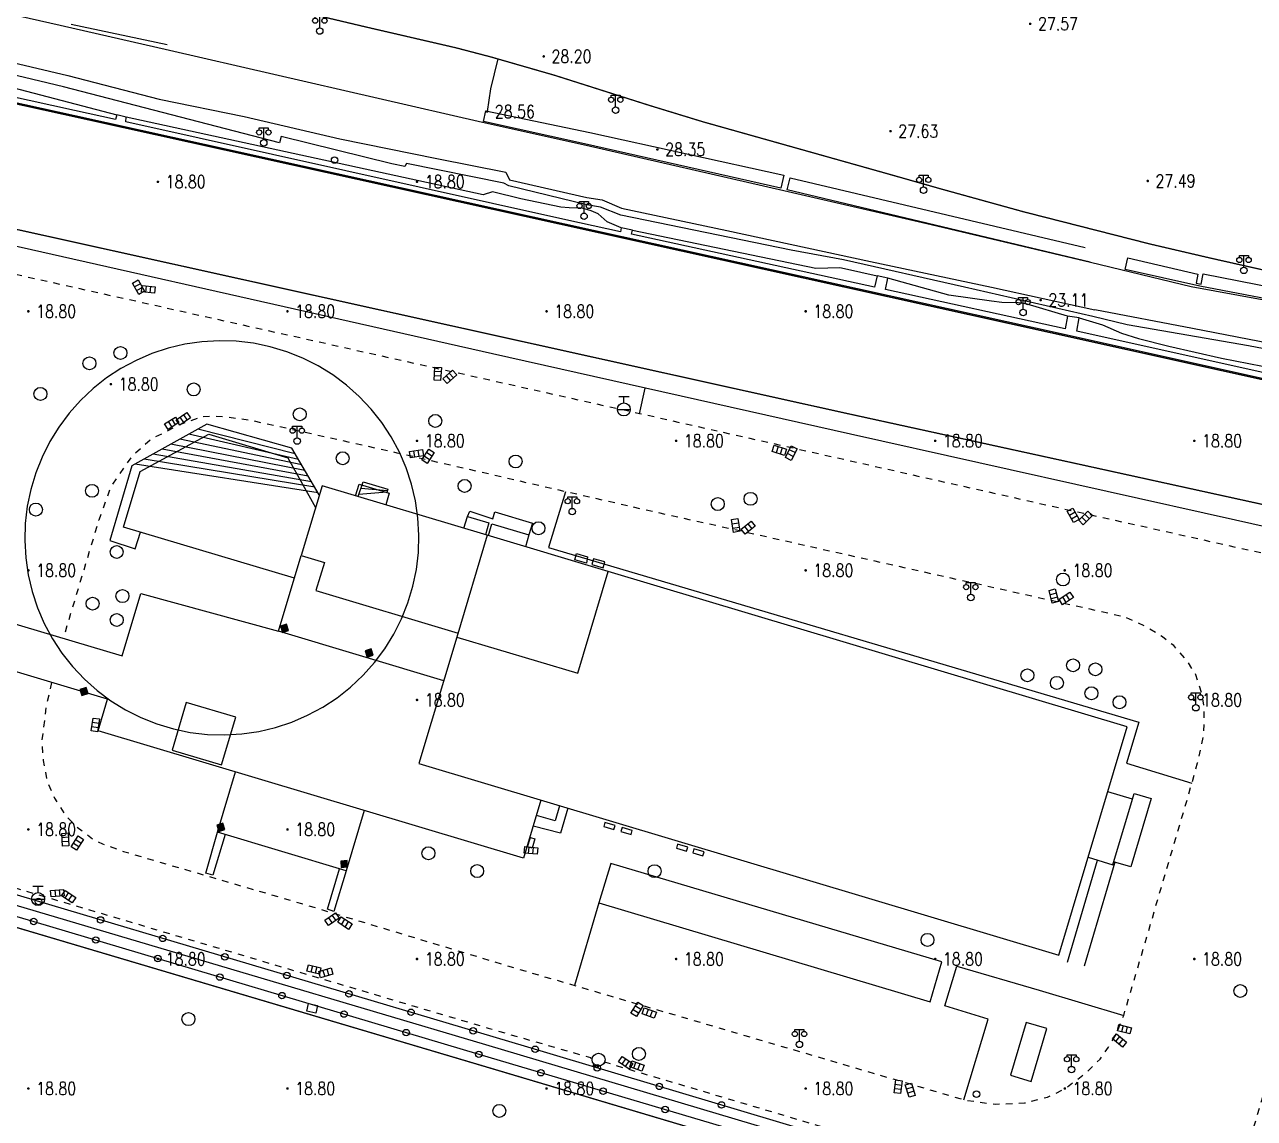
# Model space of a CAD drawing. Extents: x 404846 to 408477, y 3390929 to 3392894.
# Drawn here: x 406131.1 to 406226, y 3392132.1 to 3392216.5 of the extents above; entities that cross this region are included whole.
import ezdxf
from ezdxf.enums import TextEntityAlignment as Align

# ---------------------------------------------------------------- set-up
doc = ezdxf.new("R2010")
doc.units = 0
doc.header["$LTSCALE"] = 0.5
doc.linetypes.add('X6', pattern=[2, 1, -1])
doc.layers.get('0').update_dxf_attribs({"linetype": 'CONTINUOUS'})
doc.layers.add('ASSIST', color=7, linetype='CONTINUOUS', plot=False)
for name, color, linetype in [('DLDW', 11, 'CONTINUOUS'), ('DLSS', 4, 'CONTINUOUS'), ('DMTZ', 3, 'CONTINUOUS'), ('FZTZ', 7, 'CONTINUOUS'), ('GCD', 1, 'CONTINUOUS'), ('GXYZ', 2, 'CONTINUOUS'), ('JMD', 6, 'CONTINUOUS'), ('SXSS', 5, 'CONTINUOUS'), ('ZBTZ', 3, 'CONTINUOUS')]:
    doc.layers.add(name, color=color, linetype=linetype)
doc.styles.add('HZ', font='rs.shx', dxfattribs={"width": 0.8, "bigfont": 'hztxt.shx'})
doc.linetypes.add('10411', pattern='A,2,[150,AAA.SHX,S=1,R=0,X=0,Y=1],2,[151,AAA.SHX,S=1,R=0,X=0,Y=3],1e-11', length=4)
doc.linetypes.add('10422', pattern='A,0.75,[150,AAA.SHX,S=0.5,R=0,X=0,Y=0.5],1.5,[177,AAA.SHX,S=1,R=0,X=0,Y=0.4],0.75', length=3)
doc.linetypes.add('1161', pattern='A,0,[149,AAA.SHX,S=0.15,R=0,X=0,Y=0],-1.6', length=1.6)
doc.linetypes.add('447', pattern='A,8,-1,[148,AAA.SHX,S=1,R=0,X=0,Y=0],-1', length=10)

# ---------------------------------------------------------------- blocks, each defined once
blk = doc.blocks.new('gc097')
for p, q in [((-0.7, 2), (-0.7, 2.3)), ((-0.7, 2.3), (0.7, 2.3)), ((0, 0.5), (0, 2.3)), ((0.7, 2.3), (0.7, 2))]:
    blk.add_line(p, q)
for centre, radius in [((-0.7, 1.6), 0.4), ((0.73, 1.6), 0.4), ((0, 0), 0.5)]:
    blk.add_circle(centre, radius)
blk = doc.blocks.new('GC200')
at = {"linetype": 'Continuous', "const_width": 0.2, "flags": 128}
blk.add_lwpolyline([(-0.1, 0, 1), (0.1, 0, 1)], format="xyb", close=True, dxfattribs=at)
blk = doc.blocks.new('gc170')
at = {"linetype": 'Continuous'}
blk.add_circle((0, 0), 0.5, dxfattribs=at)
blk = doc.blocks.new('gc188')
blk.add_circle((0, 0), 1)
blk = doc.blocks.new('gc041')
for p, q in [((-1, 0.5), (1, 0.5)), ((-1, -0.5), (-1, 0.5)), ((-0.33, 0.5), (-0.33, -0.5)), ((0.33, 0.5), (0.33, -0.5)), ((1, 0.5), (1, -0.5)), ((1, -0.5), (-1, -0.5))]:
    blk.add_line(p, q)
blk = doc.blocks.new('gc133')
for p, q in [((-0.8, 2), (0.8, 2)), ((0, 1), (0, 2)), ((-1, 0), (1, 0))]:
    blk.add_line(p, q)
blk.add_circle((0, 0), 1)
blk = doc.blocks.new('*U31')
at = {"linetype": 'Continuous'}
for points in [[(0, 0), (0.5, 0.5), (-0.5, 0.5)], [(0, 0), (-0.5, 0.5), (-0.5, -0.5)], [(0, 0), (-0.5, -0.5), (0.5, -0.5)], [(0, 0), (0.5, -0.5), (0.5, 0.5)]]:
    blk.add_solid(points, dxfattribs=at)
blk = doc.blocks.new('gc002')
blk.add_lwpolyline([(-0.5, -0.5), (0.5, -0.5), (0.5, 0.5), (-0.5, 0.5), (-0.5, -0.5)])
at = {"linetype": 'Continuous'}
blk.add_blockref('*U31', (0, 0), dxfattribs=at)

msp = doc.modelspace()

# ---------------------------------------------------------------- linework, layer by layer
at = {"layer": 'ASSIST', "linetype": 'Continuous', "flags": 128}
for points, elevation in [([(406153.813, 3392180.199), (406151.7, 3392183.814), (406145.123, 3392185.67), (406139.351, 3392182.443), (406137.656, 3392176.674), (406139.596, 3392176.034), (406140.01, 3392177.332)], 18.905), ([(406156.815, 3392180.074), (406157.202, 3392181.207), (406159.1, 3392180.661), (406159.022, 3392180.401)], 18.96), ([(406165.255, 3392178.547), (406165.424, 3392178.948), (406167.214, 3392178.356), (406167.373, 3392178.906), (406170.266, 3392178.016), (406169.997, 3392177.115)], 19.018), ([(406232.757, 3392118.789), (406169.645, 3392137.658), (406129.565, 3392149.589), (406071.696, 3392166.666)], 18.853), ([(406085.736, 3392160.844), (406131.769, 3392147.274)], 18.755), ([(406216.575, 3392156.705), (406216.712, 3392157.147), (406218.02, 3392156.768), (406216.451, 3392151.488), (406215.131, 3392151.883)], 18.992), ([(406173.009, 3392156.016), (406172.441, 3392154.102), (406170.327, 3392154.635)], 19.292), ([(406131.769, 3392147.274), (406166.131, 3392137.019)], 18.724), ([(406166.131, 3392137.019), (406235.242, 3392116.532), (406238.559, 3392115.699), (406241.642, 3392116.102), (406243.008, 3392116.595), (406245.947, 3392118.69)], 18.88)]:
    msp.add_lwpolyline(points, dxfattribs=dict(at, elevation=elevation))
at = {"layer": 'DLSS', "linetype": 'Continuous', "const_width": 0.1, "flags": 128}
for points, elevation in [([(406157.365, 3392216.342), (406141.798, 3392220.028), (406122.681, 3392224.447), (406109.403, 3392227.51), (406094.768, 3392230.923), (406080.808, 3392234.122), (406053.827, 3392239.956), (406032.486, 3392244.399), (406000.312, 3392251.335), (405984.832, 3392254.842), (405977.32, 3392256.629)], 28.898), ([(406094.182, 3392218.381), (406134.928, 3392209.402), (406172.757, 3392201.036), (406211.284, 3392192.508), (406237.462, 3392186.7), (406252.825, 3392183.338), (406286.498, 3392175.972), (406315.397, 3392169.711), (406318.335, 3392169.023), (406320.069, 3392168.709), (406321.076, 3392168.601), (406322.991, 3392168.474), (406324.827, 3392168.445), (406327.946, 3392168.602), (406329.033, 3392168.688), (406330.984, 3392169.023), (406333.064, 3392169.48), (406335.476, 3392170.176), (406337.002, 3392170.667)], 18.819), ([(406197.717, 3392204.988), (406183.424, 3392209.012), (406179.288, 3392210.278), (406171.996, 3392212.596), (406167.584, 3392213.867), (406167.103, 3392214.006), (406164.392, 3392214.716), (406157.365, 3392216.342)], 28.037), ([(406092.628, 3392209.059), (406133.241, 3392200.086)], 18.903), ([(406253.674, 3392192.107), (406229.165, 3392197.013), (406222.553, 3392198.499), (406217.929, 3392199.578), (406208.178, 3392202.063), (406201.736, 3392203.846), (406197.717, 3392204.988)], 27.383), ([(406133.241, 3392200.086), (406194.415, 3392186.522)], 18.853), ([(405962.124, 3392196.613), (406010.877, 3392182.231), (406056.758, 3392168.605), (406092.932, 3392157.967), (406131.271, 3392146.567)], 18.691), ([(406194.415, 3392186.522), (406211.811, 3392182.718)], 18.842), ([(406211.811, 3392182.718), (406251.915, 3392173.924)], 18.87), ([(406131.271, 3392146.567), (406166.707, 3392136.046)], 18.573), ([(406166.707, 3392136.046), (406209.102, 3392123.422)], 18.552)]:
    msp.add_lwpolyline(points, dxfattribs=dict(at, elevation=elevation))
at = {"layer": 'DLSS', "linetype": 'X6', "flags": 128}
for points, elevation in [([(406257.194, 3392166.734), (406232.147, 3392174.464), (406211.825, 3392178.988), (406178.537, 3392186.474), (406121.01, 3392199.308), (406093.001, 3392205.56), (406058.416, 3392213.24), (406045.013, 3392216.221), (406033.502, 3392218.822)], 18.868), ([(406133.153, 3392165.723), (406132.736, 3392163.913), (406132.4, 3392161.257), (406132.494, 3392159.712), (406132.819, 3392158.04), (406133.37, 3392156.802), (406134.21, 3392155.482), (406135.073, 3392154.607), (406136.344, 3392153.621), (406137.082, 3392153.268), (406138.691, 3392152.686), (406152.448, 3392148.657), (406168.868, 3392143.701), (406203.662, 3392133.486), (406205.988, 3392133.17), (406208.262, 3392133.266), (406210.027, 3392133.712), (406211.297, 3392134.312), (406213.044, 3392135.618), (406214.078, 3392136.648), (406214.745, 3392137.583), (406215.321, 3392138.579), (406215.907, 3392140.004), (406221.172, 3392157.941), (406221.615, 3392159.518), (406222.1, 3392161.727), (406222.126, 3392163.779), (406221.992, 3392164.669), (406221.483, 3392166.318), (406220.776, 3392167.436), (406219.766, 3392168.577), (406218.9, 3392169.243), (406217.603, 3392170.037), (406216.025, 3392170.764), (406214.786, 3392171.047), (406177.672, 3392179.341), (406159.829, 3392183.439), (406148.666, 3392185.926), (406146.763, 3392186.198), (406145.671, 3392186.271), (406144.75, 3392186.234), (406143.037, 3392185.614), (406140.869, 3392184.523), (406139.313, 3392183.132), (406137.744, 3392180.895), (406136.788, 3392178.249), (406134.04, 3392169.129)], 18.949), ([(406055.04, 3392172.216), (406060.618, 3392170.619), (406060.796, 3392170.085), (406060.985, 3392169.945), (406061.188, 3392169.897), (406061.483, 3392169.971), (406061.694, 3392170.263), (406126.44, 3392151.074), (406127.843, 3392150.615), (406166.856, 3392139.042), (406174.754, 3392136.763), (406174.891, 3392136.226), (406175.131, 3392136.084), (406175.408, 3392136.059), (406175.603, 3392136.099), (406175.909, 3392136.402), (406206.394, 3392127.344), (406223.304, 3392122.36), (406227.496, 3392136.638), (406234.773, 3392134.505), (406236.258, 3392134.046), (406250.889, 3392129.777)], 18.843)]:
    msp.add_lwpolyline(points, dxfattribs=dict(at, elevation=elevation))
at = {"layer": 'DMTZ', "linetype": '10411', "flags": 128}
for points, elevation in [([(406133.806, 3392216.44), (406114.313, 3392220.875), (406099.562, 3392224.372)], 28.226), ([(406134.066, 3392211.719), (406120.723, 3392214.893), (406120.65, 3392215.319), (406120.492, 3392215.403), (406105.799, 3392218.508), (406105.091, 3392218.518), (406105.011, 3392218.221), (406094.948, 3392220.267)], 24.028), ([(406174.416, 3392207.186), (406166.42, 3392208.969), (406142.247, 3392214.52), (406133.806, 3392216.44)], 27.889), ([(406174.454, 3392202.606), (406168.455, 3392204.058), (406168.058, 3392204.278), (406160.535, 3392205.803), (406160.414, 3392205.57), (406159.426, 3392205.773), (406150.882, 3392207.867), (406150.742, 3392207.394), (406134.066, 3392211.719)], 23.646), ([(406213.351, 3392198.15), (406201.055, 3392201.063), (406189.666, 3392203.669), (406174.416, 3392207.186)], 27.34), ([(406213.525, 3392193.99), (406203.61, 3392196.239), (406194.289, 3392198.347), (406190.231, 3392199.109), (406177.097, 3392201.792), (406175.51, 3392202.423), (406174.454, 3392202.606)], 22.953), ([(406252.825, 3392190.467), (406241.361, 3392192.528), (406230.242, 3392194.586), (406221.103, 3392196.273), (406213.351, 3392198.15)], 26.57), ([(406252.188, 3392186.448), (406238.443, 3392189.241), (406225.538, 3392191.726), (406216.184, 3392193.34), (406213.525, 3392193.99)], 23.279)]:
    msp.add_lwpolyline(points, dxfattribs=dict(at, elevation=elevation))
at = {"layer": 'DMTZ', "linetype": '10422', "flags": 128}
for points, elevation in [([(406142.067, 3392214.965), (406134.659, 3392216.517)], 28.519), ([(406174.281, 3392207.303), (406166.492, 3392209.029), (406166.666, 3392209.863), (406174.707, 3392208.196)], 28.398), ([(406174.707, 3392208.196), (406189.666, 3392204.878), (406189.433, 3392203.883), (406174.281, 3392207.303)], 28.2), ([(406213.327, 3392198.171), (406189.93, 3392203.762), (406190.164, 3392204.69), (406212.937, 3392199.299)], 27.926), ([(406253.816, 3392190.476), (406243.864, 3392192.211), (406231.748, 3392194.407), (406221.775, 3392196.312), (406216.024, 3392197.599), (406216.224, 3392198.505), (406221.642, 3392197.252), (406221.488, 3392196.541), (406221.891, 3392196.484), (406222.052, 3392197.262), (406227.549, 3392196.183), (406234.592, 3392194.92), (406241.718, 3392193.63), (406241.568, 3392192.848), (406242.311, 3392192.718), (406242.461, 3392193.536), (406245.83, 3392192.906)], 27.219), ([(406146.557, 3392153.987), (406145.597, 3392150.846), (406145.048, 3392150.997), (406145.945, 3392154.17)], 19.812), ([(406155.889, 3392151.193), (406154.947, 3392148.038), (406154.436, 3392148.22), (406155.375, 3392151.347)], 19.656), ([(406211.579, 3392144.141), (406213.896, 3392152.006)], 19.337), ([(406215.225, 3392151.855), (406212.867, 3392143.835)], 19.402)]:
    msp.add_lwpolyline(points, dxfattribs=dict(at, elevation=elevation))
at = {"layer": 'FZTZ', "linetype": 'Continuous', "flags": 128}
for points, elevation in [([(406174.428, 3392174.932), (406173.531, 3392175.201), (406173.674, 3392175.677), (406174.528, 3392175.422), (406174.428, 3392174.932)], 20.732), ([(406175.843, 3392175.034), (406174.971, 3392175.281), (406174.843, 3392174.827), (406175.715, 3392174.581), (406175.843, 3392175.034)], 20.732), ([(406176.648, 3392154.69), (406175.863, 3392154.923), (406175.772, 3392154.613), (406176.557, 3392154.381), (406176.648, 3392154.69)], 19.969), ([(406177.977, 3392154.298), (406177.192, 3392154.53), (406177.101, 3392154.221), (406177.886, 3392153.989), (406177.977, 3392154.298)], 19.969), ([(406170.239, 3392152.928), (406169.899, 3392153.03), (406170.117, 3392153.759), (406170.457, 3392153.657), (406170.239, 3392152.928)], 19.949), ([(406182.255, 3392153.017), (406181.47, 3392153.249), (406181.379, 3392152.939), (406182.164, 3392152.707), (406182.255, 3392153.017)], 19.969), ([(406183.519, 3392152.649), (406182.735, 3392152.881), (406182.643, 3392152.572), (406183.428, 3392152.339), (406183.519, 3392152.649)], 19.969), ([(406152.991, 3392140.941), (406153.666, 3392140.799), (406153.54, 3392140.201), (406152.866, 3392140.343), (406152.991, 3392140.941)], 18.759)]:
    msp.add_lwpolyline(points, close=True, dxfattribs=dict(at, elevation=elevation))
at = {"layer": 'JMD', "linetype": 'Continuous'}
for p, q in [((406145.123, 3392185.67), (406139.351, 3392182.443)), ((406151.7, 3392183.814), (406145.123, 3392185.67)), ((406152.457, 3392182.519), (406143.055, 3392184.514)), ((406152.205, 3392182.951), (406143.745, 3392184.899)), ((406151.952, 3392183.382), (406144.434, 3392185.285)), ((406152.962, 3392181.656), (406141.677, 3392183.743)), ((406152.709, 3392182.087), (406142.366, 3392184.129)), ((406153.813, 3392180.199), (406151.7, 3392183.814)), ((406153.466, 3392180.792), (406140.298, 3392182.973)), ((406153.214, 3392181.224), (406140.988, 3392183.358)), ((406153.719, 3392180.361), (406139.609, 3392182.587)), ((406156.815, 3392180.074), (406157.202, 3392181.207)), ((406157.04, 3392180.734), (406159.067, 3392180.552)), ((406157.202, 3392181.207), (406159.1, 3392180.661)), ((406156.879, 3392180.261), (406159.035, 3392180.444)), ((406159.1, 3392180.661), (406159.022, 3392180.401)), ((406165.255, 3392178.547), (406165.424, 3392178.948)), ((406165.424, 3392178.948), (406167.214, 3392178.356)), ((406167.214, 3392178.356), (406167.373, 3392178.906)), ((406216.575, 3392156.705), (406216.712, 3392157.147)), ((406216.712, 3392157.147), (406218.02, 3392156.768)), ((406218.02, 3392156.768), (406216.451, 3392151.488))]:
    msp.add_line(p, q, dxfattribs=at)
at = {"layer": 'JMD', "linetype": '447', "flags": 128}
for points, elevation in [([(406279.319, 3392166.083), (406268.136, 3392168.48), (406224.534, 3392178.252), (406194.827, 3392184.896), (406167.173, 3392191.092), (406117.894, 3392202.216), (406076.735, 3392211.423), (406039.771, 3392219.706), (406012.117, 3392225.852), (405992.292, 3392230.289)], 21.866), ([(406057.309, 3392170.192), (406131.95, 3392148.079)], 21.653), ([(406131.95, 3392148.079), (406166.638, 3392137.783)], 21.737), ([(406166.638, 3392137.783), (406206.595, 3392125.862)], 21.76)]:
    msp.add_lwpolyline(points, dxfattribs=dict(at, elevation=elevation))
at = {"layer": 'JMD', "linetype": 'Continuous', "flags": 128}
for points, elevation in [([(406143.856, 3392161.87), (406145.174, 3392161.715), (406146.501, 3392161.675), (406147.826, 3392161.751), (406149.14, 3392161.942), (406150.432, 3392162.247), (406151.692, 3392162.664), (406152.912, 3392163.189), (406154.081, 3392163.818), (406155.19, 3392164.546), (406156.232, 3392165.369), (406157.199, 3392166.279), (406158.082, 3392167.27), (406158.876, 3392168.334), (406159.573, 3392169.463), (406160.17, 3392170.649), (406160.661, 3392171.882), (406161.043, 3392173.154), (406161.313, 3392174.453), (406161.468, 3392175.772), (406161.507, 3392177.099), (406161.431, 3392178.424), (406161.24, 3392179.738), (406160.935, 3392181.03), (406160.518, 3392182.29), (406159.994, 3392183.509), (406159.365, 3392184.678), (406158.636, 3392185.788), (406157.814, 3392186.83), (406156.903, 3392187.796), (406155.912, 3392188.68), (406154.848, 3392189.473), (406153.719, 3392190.171), (406152.533, 3392190.768), (406151.3, 3392191.259), (406150.029, 3392191.641), (406148.729, 3392191.91), (406147.41, 3392192.065), (406146.084, 3392192.105), (406144.758, 3392192.029), (406143.445, 3392191.838), (406142.153, 3392191.532), (406140.892, 3392191.116), (406139.673, 3392190.591), (406138.504, 3392189.962), (406137.394, 3392189.234), (406136.352, 3392188.411), (406135.386, 3392187.501), (406134.503, 3392186.51), (406133.709, 3392185.446), (406133.011, 3392184.317), (406132.415, 3392183.131), (406131.924, 3392181.898), (406131.542, 3392180.626), (406131.272, 3392179.326), (406131.117, 3392178.008), (406131.077, 3392176.681), (406131.153, 3392175.356), (406131.345, 3392174.042), (406131.65, 3392172.75), (406132.066, 3392171.49), (406132.591, 3392170.271), (406133.22, 3392169.102), (406133.949, 3392167.992), (406134.771, 3392166.95), (406135.681, 3392165.984), (406136.672, 3392165.1), (406137.736, 3392164.307), (406138.866, 3392163.609), (406140.051, 3392163.012), (406141.285, 3392162.521), (406142.556, 3392162.139), (406143.856, 3392161.87)], 91.257), ([(406176.119, 3392174.294), (406166.784, 3392177.089), (406164.431, 3392169.234), (406173.767, 3392166.438), (406176.119, 3392174.294)], 47.541), ([(406146.279, 3392159.378), (406147.36, 3392163.038), (406143.529, 3392164.17), (406142.448, 3392160.51), (406146.279, 3392159.378)], 30.604), ([(406208.774, 3392134.93), (406209.978, 3392139.01), (406208.377, 3392139.483), (406207.173, 3392135.403), (406208.774, 3392134.93)], 20.042)]:
    msp.add_lwpolyline(points, close=True, dxfattribs=dict(at, elevation=elevation))
for points, elevation in [([(406151.889, 3392173.775), (406138.697, 3392177.725), (406139.981, 3392182.016), (406145.286, 3392184.886), (406151.375, 3392183.062), (406153.525, 3392179.239)], 22.523), ([(406166.784, 3392177.089), (406154.026, 3392180.91), (406152.416, 3392175.534), (406154.21, 3392174.997), (406153.56, 3392172.828), (406164.524, 3392169.545)], 43.626), ([(406156.621, 3392180.132), (406156.893, 3392181.039), (406159.214, 3392180.344), (406158.942, 3392179.437)], 22.155), ([(406164.98, 3392177.63), (406165.255, 3392178.547), (406166.908, 3392178.052), (406166.633, 3392177.135)], 22.155), ([(406166.867, 3392177.065), (406167.138, 3392177.971), (406169.997, 3392177.115), (406169.725, 3392176.209)], 22.155), ([(406163.421, 3392165.86), (406150.663, 3392169.68), (406152.416, 3392175.534)], 43.99), ([(406164.431, 3392169.234), (406161.505, 3392159.461), (406210.895, 3392144.672), (406216.174, 3392162.3), (406176.119, 3392174.294)], 44.252), ([(406125.596, 3392171.207), (406125.715, 3392171.606), (406138.603, 3392167.771), (406140.028, 3392172.589), (406150.663, 3392169.68)], 29.342), ([(406170.928, 3392156.64), (406169.587, 3392152.164), (406136.738, 3392162.001), (406137.466, 3392164.432), (406123.724, 3392168.546)], 29.257), ([(406157.283, 3392155.849), (406155.889, 3392151.193), (406145.945, 3392154.17), (406147.339, 3392158.826)], 28.056), ([(406213.158, 3392152.227), (406215.063, 3392151.657), (406216.575, 3392156.705), (406214.67, 3392157.276)], 23.703), ([(406172.363, 3392156.21), (406172.011, 3392155.033), (406170.575, 3392155.463)], 23.869)]:
    msp.add_lwpolyline(points, dxfattribs=dict(at, elevation=elevation))
at = {"layer": 'SXSS', "linetype": 'Continuous', "flags": 128}
for points, elevation in [([(406172.845, 3392201.435), (406138.871, 3392209.011), (406138.92, 3392209.359), (406138.176, 3392209.551), (406138.093, 3392209.184), (406134.924, 3392209.891), (406119.149, 3392213.356), (406119.387, 3392214.63), (406118.657, 3392214.821), (406118.308, 3392213.541), (406099.726, 3392217.623), (406099.815, 3392218.103), (406099.101, 3392218.25), (406098.985, 3392217.786), (406094.138, 3392218.851)], 18.528), ([(406094.203, 3392218.478), (406134.95, 3392209.5), (406172.778, 3392201.134), (406211.306, 3392192.606), (406237.483, 3392186.798), (406252.847, 3392183.435), (406286.519, 3392176.07), (406315.419, 3392169.809), (406318.355, 3392169.121), (406320.083, 3392168.808), (406321.085, 3392168.701), (406322.995, 3392168.574), (406324.826, 3392168.545), (406327.94, 3392168.702), (406329.02, 3392168.788), (406330.964, 3392169.121), (406333.04, 3392169.577), (406335.447, 3392170.272), (406336.971, 3392170.762)], 18.819), ([(406252.731, 3392183.863), (406251.847, 3392184.059), (406251.978, 3392184.792), (406251.211, 3392184.928), (406251.05, 3392184.236), (406232.391, 3392188.374), (406232.522, 3392189.303), (406231.78, 3392189.458), (406231.601, 3392188.55), (406212.282, 3392192.835), (406212.466, 3392193.87), (406211.58, 3392194.013), (406211.398, 3392193.031), (406197.521, 3392196.056), (406197.707, 3392196.941), (406196.89, 3392197.115), (406196.665, 3392196.242), (406177.924, 3392200.328), (406177.988, 3392200.648), (406177.127, 3392200.822), (406177.053, 3392200.518), (406172.845, 3392201.435)], 18.539)]:
    msp.add_lwpolyline(points, dxfattribs=dict(at, elevation=elevation))
at = {"layer": 'ZBTZ', "linetype": '1161', "flags": 128}
for points, elevation in [([(406045.651, 3392241.917), (406044.531, 3392239.951), (406044.156, 3392238.815), (406044.345, 3392236.043), (406044.168, 3392235.131), (406043.952, 3392233.734), (406044.003, 3392232.985), (406044.534, 3392232.729), (406046.044, 3392232.275), (406048.532, 3392231.771), (406056.039, 3392230.714), (406058.849, 3392230.088), (406063.478, 3392228.874), (406073.256, 3392226.191), (406081.019, 3392224.352), (406086.718, 3392223.137), (406087.81, 3392222.923), (406088.209, 3392222.831), (406091.791, 3392222.014), (406092.051, 3392221.946), (406098.178, 3392220.5), (406105.118, 3392219.16), (406106.096, 3392219.24), (406112.063, 3392218.087), (406120.71, 3392216.147), (406120.853, 3392215.718), (406124.913, 3392214.836), (406134.404, 3392212.576), (406141.445, 3392210.75), (406148.017, 3392209.421), (406155.409, 3392207.686), (406162.889, 3392206.176), (406168.218, 3392205.126), (406168.492, 3392204.53), (406174.478, 3392203.168), (406175.654, 3392202.998), (406177.133, 3392202.339), (406185.264, 3392200.627), (406196.359, 3392198.221), (406205.715, 3392196.256), (406213.677, 3392194.502)], 24.188), ([(406119.387, 3392214.63), (406120.912, 3392213.967), (406128.543, 3392212.063), (406138.176, 3392209.551)], 18.491), ([(406167.584, 3392213.867), (406167.022, 3392211.545), (406166.767, 3392209.803)], 28.126), ([(406177.127, 3392200.822), (406176.028, 3392201.277), (406175.342, 3392201.901), (406174.79, 3392202.138), (406174.095, 3392202.336), (406173.106, 3392202.373), (406172.461, 3392202.41), (406169.369, 3392203.072), (406167.18, 3392203.595), (406166.471, 3392203.378), (406138.92, 3392209.359)], 18.619), ([(406177.988, 3392200.648), (406192.152, 3392197.703), (406194.007, 3392197.76), (406194.361, 3392197.695), (406196.89, 3392197.115)], 18.5), ([(406211.58, 3392194.013), (406208.445, 3392194.938), (406207.768, 3392195.027), (406206.504, 3392195.071), (406205.707, 3392195.172), (406202.404, 3392195.639), (406197.707, 3392196.941)], 18.513), ([(406292.895, 3392178.297), (406270.172, 3392183.163), (406252.832, 3392186.786), (406248.381, 3392187.662), (406231.572, 3392191.045), (406221.227, 3392193.041), (406213.677, 3392194.502)], 23.33), ([(406212.466, 3392193.87), (406214.258, 3392193.346), (406215.735, 3392192.702), (406217.045, 3392192.276), (406219.387, 3392191.686), (406223.447, 3392190.755), (406227.666, 3392189.931), (406231.78, 3392189.458)], 18.557), ([(406178.537, 3392186.474), (406178.975, 3392188.448)], 18.854), ([(406172.825, 3392180.454), (406171.515, 3392176.142), (406217.08, 3392162.65), (406216.125, 3392159.487), (406221.172, 3392157.941)], 18.904), ([(406200.973, 3392141.062), (406201.861, 3392144.147), (406176.315, 3392151.757), (406175.395, 3392148.721), (406173.513, 3392142.337)], 18.949), ([(406175.395, 3392148.721), (406200.973, 3392141.062)], 18.999), ([(406203.573, 3392133.512), (406205.44, 3392139.741), (406202.093, 3392140.763), (406203.036, 3392143.829), (406209.376, 3392141.984)], 18.774), ([(406209.376, 3392141.984), (406215.907, 3392140.004)], 18.879)]:
    msp.add_lwpolyline(points, dxfattribs=dict(at, elevation=elevation))

# ---------------------------------------------------------------- block references
at = {"layer": 'DLDW', "linetype": 'Continuous', "xscale": 0.5, "yscale": 0.5}
for p in [(406153.849, 3392216.017, 31.281), (406176.689, 3392209.907, 27.996), (406149.527, 3392207.386, 18.254), (406200.463, 3392203.729, 27.921), (406174.251, 3392201.714, 18.998), (406225.184, 3392197.539, 27.576), (406208.138, 3392194.291, 18.901), (406152.109, 3392184.364, 18.838), (406173.34, 3392178.916, 18.91), (406204.102, 3392172.29, 18.818), (406221.47, 3392163.775, 19.068), (406190.875, 3392137.787, 19.031), (406211.882, 3392135.84, 19.146)]:
    msp.add_blockref('gc097', p, dxfattribs=at)
at = {"layer": 'GCD', "linetype": 'Continuous'}
ref = msp.add_blockref('GC200', (406208.693, 3392216.575, 27.569), dxfattribs=dict(at, xscale=0.5, yscale=0.5, zscale=0.5))
ref.add_attrib('height', '27.57', dxfattribs={"linetype": 'Continuous', "height": 1, "style": 'HZ', "width": 0.8}).set_placement((406209.293, 3392216.575, 27.569), align=Align.MIDDLE_LEFT)
ref = msp.add_blockref('GC200', (406171.141, 3392214.058, 28.203), dxfattribs=dict(at, xscale=0.5, yscale=0.5, zscale=0.5))
ref.add_attrib('height', '28.20', dxfattribs={"linetype": 'Continuous', "height": 1, "style": 'HZ', "width": 0.8}).set_placement((406171.741, 3392214.058, 28.203), align=Align.MIDDLE_LEFT)
ref = msp.add_blockref('GC200', (406166.767, 3392209.803, 28.557), dxfattribs=dict(at, xscale=0.5, yscale=0.5, zscale=0.5))
ref.add_attrib('height', '28.56', dxfattribs={"linetype": 'Continuous', "height": 1, "style": 'HZ', "width": 0.8}).set_placement((406167.367, 3392209.803, 28.557), align=Align.MIDDLE_LEFT)
ref = msp.add_blockref('GC200', (406197.911, 3392208.287, 27.634), dxfattribs=dict(at, xscale=0.5, yscale=0.5, zscale=0.5))
ref.add_attrib('height', '27.63', dxfattribs={"linetype": 'Continuous', "height": 1, "style": 'HZ', "width": 0.8}).set_placement((406198.511, 3392208.287, 27.634), align=Align.MIDDLE_LEFT)
ref = msp.add_blockref('GC200', (406179.913, 3392206.874, 28.346), dxfattribs=dict(at, xscale=0.5, yscale=0.5, zscale=0.5))
ref.add_attrib('height', '28.35', dxfattribs={"linetype": 'Continuous', "height": 1, "style": 'HZ', "width": 0.8}).set_placement((406180.513, 3392206.874, 28.346), align=Align.MIDDLE_LEFT)
ref = msp.add_blockref('GC200', (406141.358, 3392204.379, 18.8), dxfattribs=dict(at, xscale=0.5, yscale=0.5, zscale=0.5))
ref.add_attrib('height', '18.80', dxfattribs={"linetype": 'Continuous', "height": 1, "style": 'HZ', "width": 0.8}).set_placement((406141.958, 3392204.379, 18.8), align=Align.MIDDLE_LEFT)
ref = msp.add_blockref('GC200', (406161.358, 3392204.379, 18.8), dxfattribs=dict(at, xscale=0.5, yscale=0.5, zscale=0.5))
ref.add_attrib('height', '18.80', dxfattribs={"linetype": 'Continuous', "height": 1, "style": 'HZ', "width": 0.8}).set_placement((406161.958, 3392204.379, 18.8), align=Align.MIDDLE_LEFT)
ref = msp.add_blockref('GC200', (406217.765, 3392204.445, 27.487), dxfattribs=dict(at, xscale=0.5, yscale=0.5, zscale=0.5))
ref.add_attrib('height', '27.49', dxfattribs={"linetype": 'Continuous', "height": 1, "style": 'HZ', "width": 0.8}).set_placement((406218.365, 3392204.445, 27.487), align=Align.MIDDLE_LEFT)
ref = msp.add_blockref('GC200', (406209.497, 3392195.244, 23.109), dxfattribs=dict(at, xscale=0.5, yscale=0.5, zscale=0.5))
ref.add_attrib('height', '23.11', dxfattribs={"linetype": 'Continuous', "height": 1, "style": 'HZ', "width": 0.8}).set_placement((406210.097, 3392195.244, 23.109), align=Align.MIDDLE_LEFT)
ref = msp.add_blockref('GC200', (406131.358, 3392194.379, 18.8), dxfattribs=dict(at, xscale=0.5, yscale=0.5, zscale=0.5))
ref.add_attrib('height', '18.80', dxfattribs={"linetype": 'Continuous', "height": 1, "style": 'HZ', "width": 0.8}).set_placement((406131.958, 3392194.379, 18.8), align=Align.MIDDLE_LEFT)
ref = msp.add_blockref('GC200', (406151.358, 3392194.379, 18.8), dxfattribs=dict(at, xscale=0.5, yscale=0.5, zscale=0.5))
ref.add_attrib('height', '18.80', dxfattribs={"linetype": 'Continuous', "height": 1, "style": 'HZ', "width": 0.8}).set_placement((406151.958, 3392194.379, 18.8), align=Align.MIDDLE_LEFT)
ref = msp.add_blockref('GC200', (406171.358, 3392194.379, 18.8), dxfattribs=dict(at, xscale=0.5, yscale=0.5, zscale=0.5))
ref.add_attrib('height', '18.80', dxfattribs={"linetype": 'Continuous', "height": 1, "style": 'HZ', "width": 0.8}).set_placement((406171.958, 3392194.379, 18.8), align=Align.MIDDLE_LEFT)
ref = msp.add_blockref('GC200', (406191.358, 3392194.379, 18.8), dxfattribs=dict(at, xscale=0.5, yscale=0.5, zscale=0.5))
ref.add_attrib('height', '18.80', dxfattribs={"linetype": 'Continuous', "height": 1, "style": 'HZ', "width": 0.8}).set_placement((406191.958, 3392194.379, 18.8), align=Align.MIDDLE_LEFT)
ref = msp.add_blockref('GC200', (406137.73, 3392188.754, 18.8), dxfattribs=dict(at, xscale=0.5, yscale=0.5, zscale=0.5))
ref.add_attrib('height', '18.80', dxfattribs={"linetype": 'Continuous', "height": 1, "style": 'HZ', "width": 0.8}).set_placement((406138.33, 3392188.754, 18.8), align=Align.MIDDLE_LEFT)
ref = msp.add_blockref('GC200', (406161.358, 3392184.379, 18.8), dxfattribs=dict(at, xscale=0.5, yscale=0.5, zscale=0.5))
ref.add_attrib('height', '18.80', dxfattribs={"linetype": 'Continuous', "height": 1, "style": 'HZ', "width": 0.8}).set_placement((406161.958, 3392184.379, 18.8), align=Align.MIDDLE_LEFT)
ref = msp.add_blockref('GC200', (406181.358, 3392184.379, 18.8), dxfattribs=dict(at, xscale=0.5, yscale=0.5, zscale=0.5))
ref.add_attrib('height', '18.80', dxfattribs={"linetype": 'Continuous', "height": 1, "style": 'HZ', "width": 0.8}).set_placement((406181.958, 3392184.379, 18.8), align=Align.MIDDLE_LEFT)
ref = msp.add_blockref('GC200', (406201.358, 3392184.379, 18.8), dxfattribs=dict(at, xscale=0.5, yscale=0.5, zscale=0.5))
ref.add_attrib('height', '18.80', dxfattribs={"linetype": 'Continuous', "height": 1, "style": 'HZ', "width": 0.8}).set_placement((406201.958, 3392184.379, 18.8), align=Align.MIDDLE_LEFT)
ref = msp.add_blockref('GC200', (406221.358, 3392184.379, 18.8), dxfattribs=dict(at, xscale=0.5, yscale=0.5, zscale=0.5))
ref.add_attrib('height', '18.80', dxfattribs={"linetype": 'Continuous', "height": 1, "style": 'HZ', "width": 0.8}).set_placement((406221.958, 3392184.379, 18.8), align=Align.MIDDLE_LEFT)
ref = msp.add_blockref('GC200', (406131.358, 3392174.379, 18.8), dxfattribs=dict(at, xscale=0.5, yscale=0.5, zscale=0.5))
ref.add_attrib('height', '18.80', dxfattribs={"linetype": 'Continuous', "height": 1, "style": 'HZ', "width": 0.8}).set_placement((406131.958, 3392174.379, 18.8), align=Align.MIDDLE_LEFT)
ref = msp.add_blockref('GC200', (406191.358, 3392174.379, 18.8), dxfattribs=dict(at, xscale=0.5, yscale=0.5, zscale=0.5))
ref.add_attrib('height', '18.80', dxfattribs={"linetype": 'Continuous', "height": 1, "style": 'HZ', "width": 0.8}).set_placement((406191.958, 3392174.379, 18.8), align=Align.MIDDLE_LEFT)
ref = msp.add_blockref('GC200', (406211.358, 3392174.379, 18.8), dxfattribs=dict(at, xscale=0.5, yscale=0.5, zscale=0.5))
ref.add_attrib('height', '18.80', dxfattribs={"linetype": 'Continuous', "height": 1, "style": 'HZ', "width": 0.8}).set_placement((406211.958, 3392174.379, 18.8), align=Align.MIDDLE_LEFT)
ref = msp.add_blockref('GC200', (406161.358, 3392164.379, 18.8), dxfattribs=dict(at, xscale=0.5, yscale=0.5, zscale=0.5))
ref.add_attrib('height', '18.80', dxfattribs={"linetype": 'Continuous', "height": 1, "style": 'HZ', "width": 0.8}).set_placement((406161.958, 3392164.379, 18.8), align=Align.MIDDLE_LEFT)
ref = msp.add_blockref('GC200', (406221.358, 3392164.379, 18.8), dxfattribs=dict(at, xscale=0.5, yscale=0.5, zscale=0.5))
ref.add_attrib('height', '18.80', dxfattribs={"linetype": 'Continuous', "height": 1, "style": 'HZ', "width": 0.8}).set_placement((406221.958, 3392164.379, 18.8), align=Align.MIDDLE_LEFT)
ref = msp.add_blockref('GC200', (406131.358, 3392154.379, 18.8), dxfattribs=dict(at, xscale=0.5, yscale=0.5, zscale=0.5))
ref.add_attrib('height', '18.80', dxfattribs={"linetype": 'Continuous', "height": 1, "style": 'HZ', "width": 0.8}).set_placement((406131.958, 3392154.379, 18.8), align=Align.MIDDLE_LEFT)
ref = msp.add_blockref('GC200', (406151.358, 3392154.379, 18.8), dxfattribs=dict(at, xscale=0.5, yscale=0.5, zscale=0.5))
ref.add_attrib('height', '18.80', dxfattribs={"linetype": 'Continuous', "height": 1, "style": 'HZ', "width": 0.8}).set_placement((406151.958, 3392154.379, 18.8), align=Align.MIDDLE_LEFT)
ref = msp.add_blockref('GC200', (406141.358, 3392144.379, 18.8), dxfattribs=dict(at, xscale=0.5, yscale=0.5, zscale=0.5))
ref.add_attrib('height', '18.80', dxfattribs={"linetype": 'Continuous', "height": 1, "style": 'HZ', "width": 0.8}).set_placement((406141.958, 3392144.379, 18.8), align=Align.MIDDLE_LEFT)
ref = msp.add_blockref('GC200', (406161.358, 3392144.379, 18.8), dxfattribs=dict(at, xscale=0.5, yscale=0.5, zscale=0.5))
ref.add_attrib('height', '18.80', dxfattribs={"linetype": 'Continuous', "height": 1, "style": 'HZ', "width": 0.8}).set_placement((406161.958, 3392144.379, 18.8), align=Align.MIDDLE_LEFT)
ref = msp.add_blockref('GC200', (406181.358, 3392144.379, 18.8), dxfattribs=dict(at, xscale=0.5, yscale=0.5, zscale=0.5))
ref.add_attrib('height', '18.80', dxfattribs={"linetype": 'Continuous', "height": 1, "style": 'HZ', "width": 0.8}).set_placement((406181.958, 3392144.379, 18.8), align=Align.MIDDLE_LEFT)
ref = msp.add_blockref('GC200', (406201.358, 3392144.379, 18.8), dxfattribs=dict(at, xscale=0.5, yscale=0.5, zscale=0.5))
ref.add_attrib('height', '18.80', dxfattribs={"linetype": 'Continuous', "height": 1, "style": 'HZ', "width": 0.8}).set_placement((406201.958, 3392144.379, 18.8), align=Align.MIDDLE_LEFT)
ref = msp.add_blockref('GC200', (406221.358, 3392144.379, 18.8), dxfattribs=dict(at, xscale=0.5, yscale=0.5, zscale=0.5))
ref.add_attrib('height', '18.80', dxfattribs={"linetype": 'Continuous', "height": 1, "style": 'HZ', "width": 0.8}).set_placement((406221.958, 3392144.379, 18.8), align=Align.MIDDLE_LEFT)
ref = msp.add_blockref('GC200', (406131.358, 3392134.379, 18.8), dxfattribs=dict(at, xscale=0.5, yscale=0.5, zscale=0.5))
ref.add_attrib('height', '18.80', dxfattribs={"linetype": 'Continuous', "height": 1, "style": 'HZ', "width": 0.8}).set_placement((406131.958, 3392134.379, 18.8), align=Align.MIDDLE_LEFT)
ref = msp.add_blockref('GC200', (406151.358, 3392134.379, 18.8), dxfattribs=dict(at, xscale=0.5, yscale=0.5, zscale=0.5))
ref.add_attrib('height', '18.80', dxfattribs={"linetype": 'Continuous', "height": 1, "style": 'HZ', "width": 0.8}).set_placement((406151.958, 3392134.379, 18.8), align=Align.MIDDLE_LEFT)
ref = msp.add_blockref('GC200', (406171.358, 3392134.379, 18.8), dxfattribs=dict(at, xscale=0.5, yscale=0.5, zscale=0.5))
ref.add_attrib('height', '18.80', dxfattribs={"linetype": 'Continuous', "height": 1, "style": 'HZ', "width": 0.8}).set_placement((406171.958, 3392134.379, 18.8), align=Align.MIDDLE_LEFT)
ref = msp.add_blockref('GC200', (406191.358, 3392134.379, 18.8), dxfattribs=dict(at, xscale=0.5, yscale=0.5, zscale=0.5))
ref.add_attrib('height', '18.80', dxfattribs={"linetype": 'Continuous', "height": 1, "style": 'HZ', "width": 0.8}).set_placement((406191.958, 3392134.379, 18.8), align=Align.MIDDLE_LEFT)
ref = msp.add_blockref('GC200', (406211.358, 3392134.379, 18.8), dxfattribs=dict(at, xscale=0.5, yscale=0.5, zscale=0.5))
ref.add_attrib('height', '18.80', dxfattribs={"linetype": 'Continuous', "height": 1, "style": 'HZ', "width": 0.8}).set_placement((406211.958, 3392134.379, 18.8), align=Align.MIDDLE_LEFT)
at = {"layer": 'GXYZ', "linetype": 'Continuous', "xscale": 0.5, "yscale": 0.5}
for name, p in [('gc170', (406154.995, 3392206.06, 18.566)), ('gc188', (406138.465, 3392191.163, 18.629)), ('gc188', (406136.075, 3392190.363, 18.59)), ('gc188', (406132.293, 3392188.002, 18.677)), ('gc188', (406144.12, 3392188.348, 18.629)), ('gc133', (406177.324, 3392186.803, 18.72)), ('gc188', (406152.306, 3392186.429, 18.654)), ('gc188', (406162.768, 3392185.917, 18.629)), ('gc188', (406155.621, 3392183.036, 18.807)), ('gc188', (406168.968, 3392182.787, 18.629)), ('gc188', (406136.272, 3392180.52, 18.784)), ('gc188', (406165.033, 3392180.9, 18.909)), ('gc188', (406184.573, 3392179.499, 18.698)), ('gc188', (406187.105, 3392179.904, 18.728)), ('gc188', (406131.94, 3392179.076, 18.811)), ('gc188', (406170.736, 3392177.629, 18.883)), ('gc188', (406138.176, 3392175.801, 18.811)), ('gc188', (406211.224, 3392173.674, 18.777)), ('gc188', (406136.319, 3392171.81, 18.844)), ('gc188', (406138.622, 3392172.392, 18.844)), ('gc188', (406138.181, 3392170.551, 18.844)), ('gc188', (406211.999, 3392167.051, 18.996)), ('gc188', (406208.473, 3392166.278, 19.138)), ('gc188', (406213.722, 3392166.738, 19.02)), ('gc188', (406210.751, 3392165.694, 18.973)), ('gc188', (406213.419, 3392164.891, 18.973)), ('gc188', (406215.584, 3392164.198, 18.926)), ('gc188', (406162.239, 3392152.539, 19.254)), ('gc188', (406166.002, 3392151.165, 19.098)), ('gc188', (406179.695, 3392151.158, 19.213)), ('gc133', (406132.108, 3392149.003, 19.366)), ('gc188', (406200.764, 3392145.852, 18.983)), ('gc188', (406224.909, 3392141.909, 19.139)), ('gc188', (406143.717, 3392139.738, 19.07)), ('gc188', (406175.376, 3392136.606, 19.006)), ('gc188', (406178.484, 3392137.048, 18.974)), ('gc170', (406204.542, 3392133.942, 19.068)), ('gc188', (406167.71, 3392132.652, 18.964))]:
    msp.add_blockref(name, p, dxfattribs=at)
for p, rotation in [((406139.862, 3392196.243, 18.727), 298.8652145359059), ((406140.623, 3392196.073, 18.727), 174.476077213002), ((406162.959, 3392189.559, 18.698), 266.6076906700388), ((406163.886, 3392189.32, 18.698), 42.04410739602821), ((406143.33, 3392186.084, 18.645), 34.57479886799045), ((406142.429, 3392185.743, 18.645), 31.97506542765893), ((406161.322, 3392183.393, 18.723), 188.8573178707864), ((406162.209, 3392183.192, 18.723), 236.2767999453771), ((406189.315, 3392183.648, 18.736), 342.1808238477951), ((406190.241, 3392183.434, 18.736), 243.2668850459737), ((406212.013, 3392178.628, 18.64), 119.1283542033658), ((406212.963, 3392178.427, 18.64), 45.13807948973266), ((406185.953, 3392177.849, 18.606), 99.64778916891802), ((406186.919, 3392177.676, 18.606), 38.60636062524151), ((406210.512, 3392172.396, 18.671), 284.5412696576344), ((406211.475, 3392172.212, 18.671), 213.1293050220913), ((406136.521, 3392162.451, 19.299), 81.45097615204378), ((406134.215, 3392153.593, 19.09), 273.4938015309137), ((406135.139, 3392153.324, 19.09), 57.98295141996504), ((406170.153, 3392152.759, 19.236), 174.8430967583673), ((406133.592, 3392149.46, 19.045), 4.307612059148481), ((406134.467, 3392149.19, 19.045), 146.275747649629), ((406154.801, 3392147.45, 18.892), 35.13274143718647), ((406155.798, 3392147.147, 18.892), 146.8487054447576), ((406153.395, 3392143.573, 18.892), 346.0875541739887), ((406154.318, 3392143.307, 18.892), 16.4328939536793), ((406178.343, 3392140.495, 19.024), 57.93646168339392), ((406179.287, 3392140.205, 19.024), 160.084030512281), ((406215.964, 3392138.951, 19.026), 346.1895181840316), ((406215.579, 3392138.092, 19.026), 140.3043590312836), ((406177.464, 3392136.372, 18.974), 145.7708916769499), ((406178.333, 3392136.119, 18.974), 160.7715798664378), ((406198.497, 3392134.511, 18.748), 82.97471733061174), ((406199.432, 3392134.25, 18.688), 286.7864223779487)]:
    msp.add_blockref('gc041', p, dxfattribs=dict(at, rotation=rotation))
at = {"layer": 'JMD', "linetype": 'Continuous', "xscale": 0.5, "yscale": 0.5}
for p, rotation in [((406151.132, 3392169.9, 27.468), 18.00130336277476), ((406157.664, 3392168.002, 27.468), 18.00130336277476), ((406135.658, 3392165.027, 19.526), 18.00130336277476), ((406146.219, 3392154.548, 19.526), 18.00130336277476), ((406155.736, 3392151.711, 19.526), 184.4455428482786)]:
    msp.add_blockref('gc002', p, dxfattribs=dict(at, rotation=rotation))
at = {"layer": 'ZBTZ', "linetype": 'Continuous', "xscale": 0.5, "yscale": 0.5}
for p, rotation in [((406132.144, 3392148.821), 163.422803059864), ((406131.769, 3392147.274), 343.3827850049916), ((406131.769, 3392147.274), 343.5750882040946), ((406136.936, 3392147.395), 163.422803059864), ((406136.56, 3392145.844), 343.3827850049916), ((406141.728, 3392145.968), 163.422803059864), ((406141.351, 3392144.414), 343.3827850049916), ((406146.52, 3392144.542), 163.422803059864), ((406146.143, 3392142.984), 343.3827850049916), ((406151.312, 3392143.115), 163.422803059864), ((406150.934, 3392141.554), 343.3827850049916), ((406156.105, 3392141.689), 163.422803059864), ((406155.725, 3392140.125), 343.3827850049916), ((406160.897, 3392140.262), 163.422803059864), ((406160.516, 3392138.695), 343.3827850049916), ((406165.689, 3392138.836), 163.422803059864), ((406166.131, 3392137.019), 343.4882716299653), ((406166.131, 3392137.019), 343.3827850049916), ((406170.481, 3392137.408), 163.354575177929), ((406175.271, 3392135.976), 163.354575177929), ((406170.925, 3392135.598), 343.4882716299653), ((406175.719, 3392134.177), 343.4882716299653), ((406180.062, 3392134.544), 163.354575177929), ((406184.852, 3392133.111), 163.354575177929), ((406180.512, 3392132.756), 343.4882716299653)]:
    msp.add_blockref('gc170', p, dxfattribs=dict(at, rotation=rotation))

doc.saveas('drawing.dxf')
